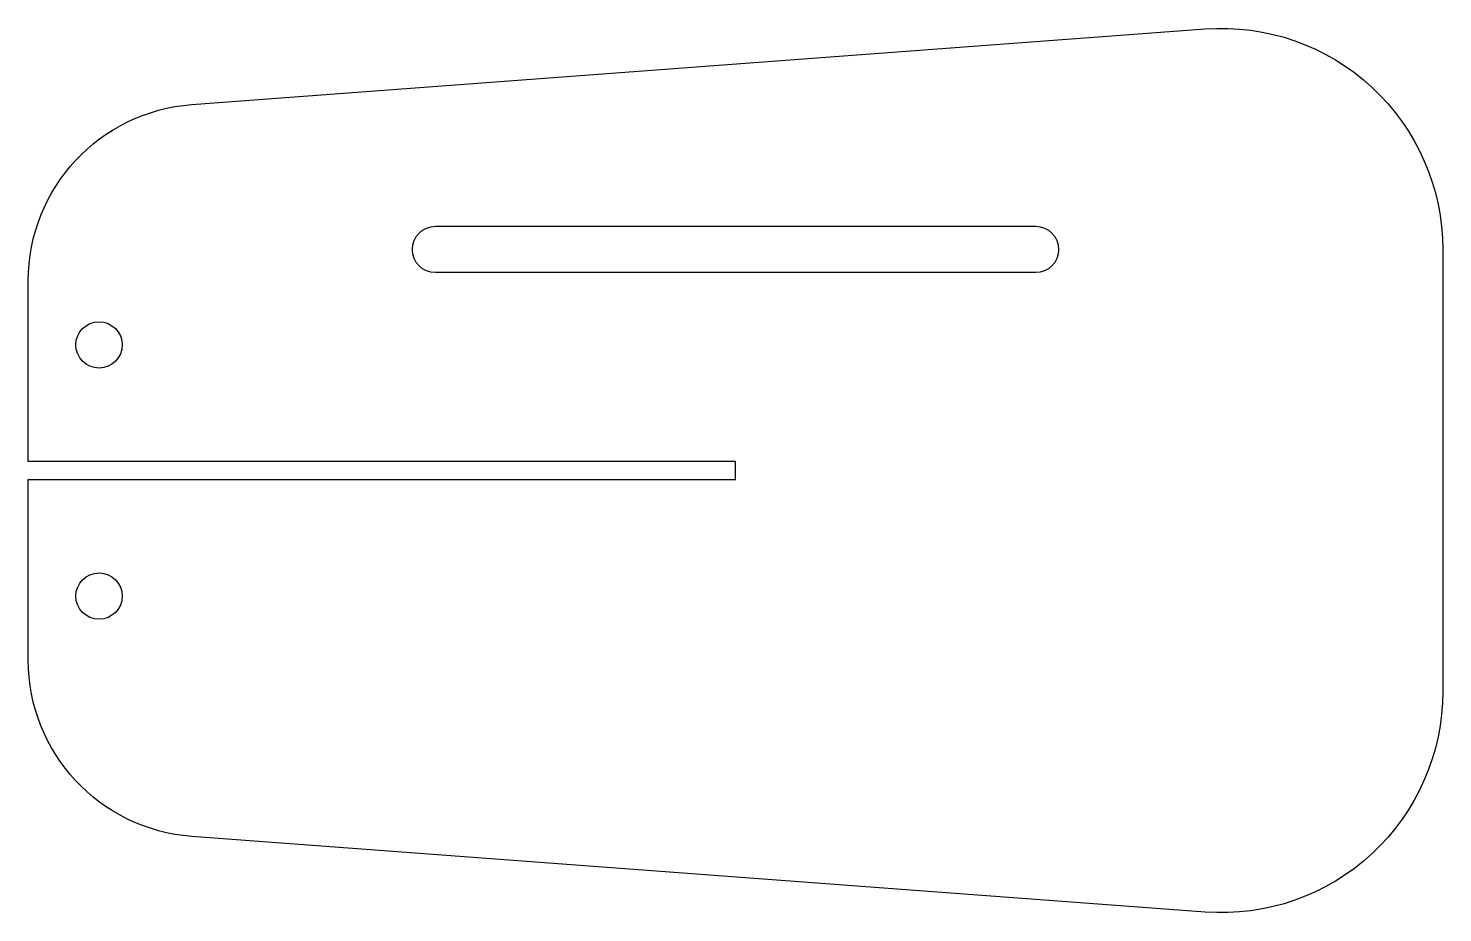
# Model space of a CAD drawing. Header units: millimetres. Extents: x -80 to 80, y -50 to 50.
import ezdxf

# ---------------------------------------------------------------- set-up
doc = ezdxf.new("R2010")
doc.units = ezdxf.units.MM
doc.layers.get('0').update_dxf_attribs({"linetype": 'CONTINUOUS'})

msp = doc.modelspace()

# ---------------------------------------------------------------- linework, layer by layer
for points in [[(0, 1.02), (-80, 1.02), (-80, 21.44, -0.392572), (-61.49, 41.38), (53.14, 49.93, -0.436192), (80, 25), (80, -25, -0.436192), (53.14, -49.93), (-61.49, -41.38, -0.392572), (-80, -21.44), (-80, -1.02), (0, -1.02)], [(-33.93, 22.37, -1), (-33.93, 27.62), (33.93, 27.62, -1), (33.93, 22.37)]]:
    msp.add_lwpolyline(points, format="xyb", close=True)
for centre in [(-72, 14.2), (-72, -14.2)]:
    msp.add_circle(centre, 2.62)

doc.saveas('drawing.dxf')
